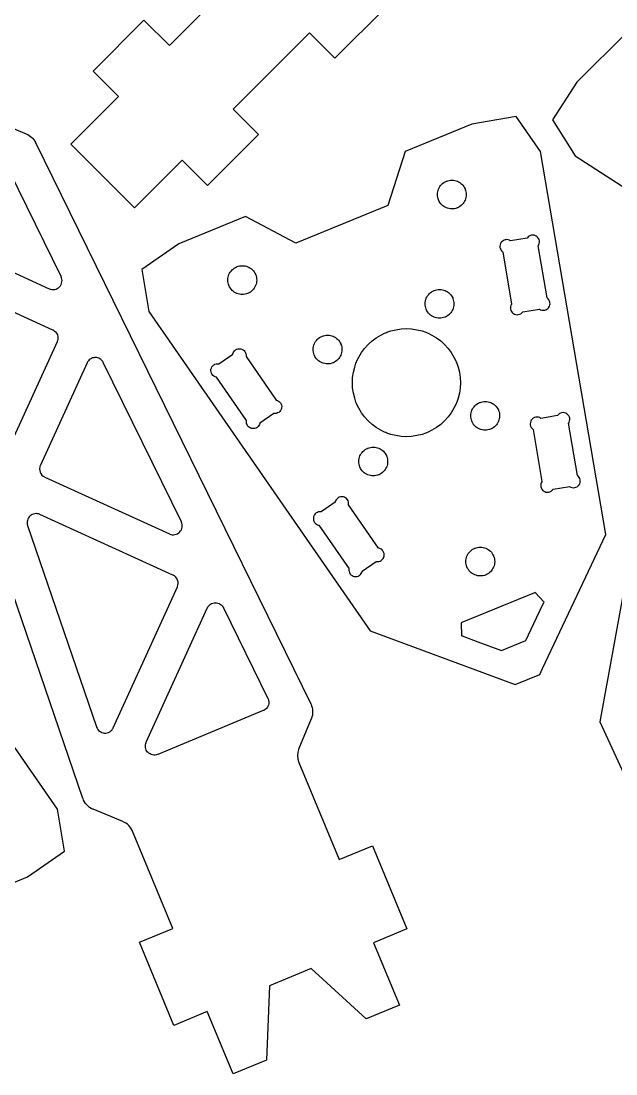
# Model space of a CAD drawing. Extents: x 0 to 997, y 0 to 569.
# Drawn here: x 845.9 to 912, y 0 to 117 of the extents above; entities that cross this region are included whole.
import ezdxf

# ---------------------------------------------------------------- set-up
doc = ezdxf.new("R2010")
doc.units = 0
doc.layers.get('0').update_dxf_attribs({"linetype": 'CONTINUOUS'})

msp = doc.modelspace()

# ---------------------------------------------------------------- linework, layer by layer
at = {"color": 0}
for points in [[(926.956, 129.288), (927.474, 122.99), (919.615, 115.216), (913.324, 115.799), (907.646, 110.181), (904.938, 105.978), (907.458, 101.974), (943.738, 78.5917), (960.157, 79.2218), (960.906, 79.2506), (963.001, 81.3249), (963.038, 82.0729), (963.842, 98.4839), (940.843, 135.008), (936.865, 137.571), (932.633, 134.907), (926.956, 129.288)], [(888.575, 102.488), (886.643, 96.4707), (876.408, 92.2946), (870.818, 95.2421), (863.424, 92.2242), (859.313, 89.3779), (860.11, 84.7132), (884.679, 49.2274), (900.089, 43.5265), (900.792, 43.2667), (903.522, 44.3808), (903.842, 45.0579), (910.864, 59.9124), (903.593, 102.457), (900.9, 106.348), (895.971, 105.506), (888.575, 102.488)], [(892.278, 97.0771), (892.262, 97.115), (892.224, 97.2315), (892.185, 97.3875), (892.162, 97.5443), (892.156, 97.7007), (892.164, 97.8557), (892.188, 98.0082), (892.226, 98.1572), (892.278, 98.3018), (892.343, 98.4407), (892.422, 98.5729), (892.512, 98.6974), (892.617, 98.8132), (892.732, 98.9192), (892.858, 99.0143), (892.996, 99.0975), (893.106, 99.1521), (893.144, 99.1676), (893.182, 99.1833), (893.299, 99.2228), (893.454, 99.2611), (893.611, 99.2833), (893.767, 99.2899), (893.922, 99.2811), (894.075, 99.2576), (894.224, 99.2196), (894.368, 99.1676), (894.507, 99.1022), (894.639, 99.0238), (894.764, 98.9325), (894.879, 98.829), (894.986, 98.7138), (895.081, 98.5872), (895.164, 98.4497), (895.218, 98.3396), (895.235, 98.3018), (895.25, 98.264), (895.289, 98.1475), (895.328, 97.9914), (895.35, 97.8347), (895.357, 97.6783), (895.347, 97.5233), (895.324, 97.3707), (895.286, 97.2217), (895.235, 97.0772), (895.169, 96.9383), (895.09, 96.8061), (894.999, 96.6815), (894.896, 96.5658), (894.781, 96.4599), (894.654, 96.3647), (894.517, 96.2815), (894.406, 96.2269), (894.368, 96.2113), (894.331, 96.1957), (894.214, 96.1563), (894.058, 96.1179), (893.901, 96.0957), (893.744, 96.0892), (893.59, 96.0979), (893.438, 96.1214), (893.289, 96.1593), (893.144, 96.2113), (893.006, 96.2768), (892.872, 96.3553), (892.749, 96.4465), (892.632, 96.5499), (892.526, 96.6651), (892.432, 96.7917), (892.349, 96.9292), (892.293, 97.0394), (892.278, 97.0771)], [(900.4, 85.5244), (900.379, 85.4936), (900.325, 85.3924), (900.279, 85.2522), (900.262, 85.1082), (900.274, 84.9647), (900.311, 84.8258), (900.375, 84.6958), (900.464, 84.5787), (900.549, 84.5008), (900.579, 84.4789), (900.61, 84.4571), (900.711, 84.404), (900.851, 84.3583), (900.996, 84.3412), (901.139, 84.3518), (901.278, 84.3894), (901.408, 84.4535), (901.525, 84.5432), (901.603, 84.6268), (901.625, 84.6576), (903.476, 84.9742), (903.507, 84.9529), (903.604, 84.9011), (903.743, 84.8549), (903.889, 84.8365), (904, 84.8408), (904.036, 84.8469), (904.072, 84.8532), (904.179, 84.8861), (904.31, 84.9515), (904.425, 85.0413), (904.5, 85.1228), (904.522, 85.1528), (904.543, 85.1828), (904.594, 85.2813), (904.642, 85.42), (904.66, 85.5653), (904.656, 85.6764), (904.649, 85.7125), (904.643, 85.7488), (904.61, 85.855), (904.544, 85.9858), (904.454, 86.1015), (904.374, 86.1771), (904.343, 86.1983), (903.353, 91.9931), (903.375, 92.0239), (903.428, 92.1251), (903.474, 92.2653), (903.49, 92.4092), (903.481, 92.5528), (903.443, 92.6917), (903.378, 92.8217), (903.289, 92.9387), (903.206, 93.0167), (903.174, 93.0385), (903.143, 93.0603), (903.042, 93.1133), (902.901, 93.1592), (902.758, 93.1762), (902.614, 93.1657), (902.475, 93.1281), (902.346, 93.064), (902.229, 92.9744), (902.15, 92.8907), (902.129, 92.8599), (900.276, 92.5433), (900.247, 92.5646), (900.149, 92.6164), (900.01, 92.6626), (899.864, 92.681), (899.753, 92.6767), (899.717, 92.6706), (899.681, 92.6643), (899.575, 92.6314), (899.444, 92.566), (899.328, 92.4763), (899.253, 92.3946), (899.232, 92.3646), (899.21, 92.3347), (899.158, 92.2362), (899.113, 92.0975), (899.094, 91.9522), (899.099, 91.8411), (899.104, 91.8049), (899.11, 91.7688), (899.143, 91.6625), (899.208, 91.5317), (899.299, 91.416), (899.381, 91.3404), (899.41, 91.3192), (900.4, 85.5244)], [(868.996, 87.576), (868.981, 87.6139), (868.942, 87.7304), (868.903, 87.8864), (868.881, 88.0432), (868.874, 88.1996), (868.883, 88.3546), (868.907, 88.5071), (868.944, 88.6561), (868.996, 88.8006), (869.061, 88.9394), (869.14, 89.0717), (869.232, 89.1962), (869.335, 89.3119), (869.45, 89.4181), (869.576, 89.5131), (869.714, 89.5963), (869.825, 89.6508), (869.863, 89.6665), (869.9, 89.6822), (870.017, 89.7215), (870.172, 89.7599), (870.329, 89.7822), (870.486, 89.7888), (870.64, 89.78), (870.793, 89.7564), (870.942, 89.7185), (871.086, 89.6665), (871.225, 89.6011), (871.358, 89.5225), (871.482, 89.4312), (871.599, 89.3279), (871.704, 89.2126), (871.799, 89.0861), (871.882, 88.9486), (871.938, 88.8385), (871.953, 88.8006), (871.968, 88.7629), (872.008, 88.6464), (872.046, 88.4903), (872.068, 88.3336), (872.075, 88.1771), (872.067, 88.0221), (872.043, 87.8696), (872.004, 87.7206), (871.953, 87.576), (871.887, 87.4371), (871.808, 87.3049), (871.718, 87.1804), (871.614, 87.0646), (871.499, 86.9586), (871.372, 86.8636), (871.235, 86.7803), (871.125, 86.7257), (871.086, 86.7101), (871.049, 86.6944), (870.932, 86.6551), (870.776, 86.6168), (870.619, 86.5944), (870.464, 86.5879), (870.308, 86.5967), (870.156, 86.6203), (870.007, 86.6582), (869.863, 86.7101), (869.724, 86.7756), (869.592, 86.8542), (869.467, 86.9453), (869.351, 87.0487), (869.244, 87.164), (869.15, 87.2906), (869.067, 87.4281), (869.012, 87.5382), (868.996, 87.576)], [(890.908, 84.9365), (890.893, 84.9743), (890.854, 85.0908), (890.815, 85.2468), (890.793, 85.4036), (890.786, 85.56), (890.796, 85.715), (890.818, 85.8675), (890.857, 86.0167), (890.908, 86.1611), (890.974, 86.3), (891.053, 86.4322), (891.144, 86.5568), (891.247, 86.6725), (891.363, 86.7785), (891.489, 86.8735), (891.626, 86.9568), (891.736, 87.0114), (891.775, 87.0269), (891.813, 87.0426), (891.929, 87.0819), (892.085, 87.1203), (892.242, 87.1426), (892.399, 87.1492), (892.553, 87.1404), (892.706, 87.1168), (892.854, 87.0789), (892.999, 87.0269), (893.137, 86.9615), (893.271, 86.8829), (893.394, 86.7918), (893.511, 86.6883), (893.617, 86.5732), (893.711, 86.4465), (893.794, 86.309), (893.85, 86.1989), (893.865, 86.1611), (893.881, 86.1233), (893.919, 86.0068), (893.958, 85.8507), (893.981, 85.694), (893.988, 85.5376), (893.978, 85.3826), (893.956, 85.23), (893.917, 85.081), (893.865, 84.9365), (893.8, 84.7976), (893.721, 84.6654), (893.629, 84.5408), (893.526, 84.4251), (893.411, 84.3192), (893.285, 84.224), (893.147, 84.1408), (893.037, 84.0863), (892.999, 84.0706), (892.961, 84.0549), (892.844, 84.0156), (892.689, 83.9772), (892.532, 83.9549), (892.375, 83.9485), (892.221, 83.9571), (892.068, 83.9807), (891.919, 84.0186), (891.775, 84.0706), (891.636, 84.136), (891.503, 84.2146), (891.379, 84.3058), (891.262, 84.4092), (891.157, 84.5244), (891.063, 84.6511), (890.979, 84.7885), (890.924, 84.8988), (890.908, 84.9365)], [(950.624, 74.0329), (945.003, 71.1444), (934.813, 75.4282), (932.944, 81.4651), (925.581, 84.5607), (920.661, 85.4549), (917.926, 81.5928), (910.208, 39.1269), (917.074, 24.1994), (917.386, 23.5189), (920.106, 22.376), (920.81, 22.6285), (936.279, 28.1667), (961.222, 63.3915), (962.068, 68.0476), (957.988, 70.9371), (950.624, 74.0329)], [(878.469, 79.8606), (878.454, 79.8983), (878.414, 80.0149), (878.376, 80.171), (878.354, 80.3276), (878.347, 80.4842), (878.356, 80.6392), (878.379, 80.7917), (878.418, 80.9407), (878.469, 81.0851), (878.535, 81.224), (878.614, 81.3562), (878.704, 81.4808), (878.808, 81.5965), (878.924, 81.7026), (879.05, 81.7976), (879.188, 81.8808), (879.297, 81.9354), (879.335, 81.9511), (879.374, 81.9668), (879.489, 82.0061), (879.646, 82.0444), (879.803, 82.0667), (879.958, 82.0732), (880.114, 82.0644), (880.267, 82.041), (880.415, 82.0031), (880.56, 81.9511), (880.699, 81.8857), (880.831, 81.8071), (880.956, 81.7158), (881.071, 81.6125), (881.178, 81.4972), (881.272, 81.3707), (881.356, 81.2332), (881.41, 81.1231), (881.426, 81.0851), (881.442, 81.0474), (881.481, 80.9308), (881.519, 80.7749), (881.542, 80.6181), (881.547, 80.4617), (881.539, 80.3067), (881.515, 80.1542), (881.478, 80.0051), (881.426, 79.8606), (881.36, 79.7217), (881.282, 79.5894), (881.19, 79.465), (881.088, 79.3492), (880.972, 79.2432), (880.846, 79.1481), (880.708, 79.0649), (880.597, 79.0103), (880.56, 78.9946), (880.522, 78.979), (880.406, 78.9397), (880.25, 78.9013), (880.093, 78.879), (879.936, 78.8725), (879.782, 78.8813), (879.629, 78.9047), (879.479, 78.9428), (879.335, 78.9947), (879.196, 79.0601), (879.064, 79.1386), (878.939, 79.2299), (878.824, 79.3333), (878.718, 79.4486), (878.622, 79.5751), (878.539, 79.7126), (878.485, 79.8228), (878.469, 79.8606)], [(883.162, 74.495), (883.106, 74.6321), (882.963, 75.0542), (882.819, 75.6261), (882.733, 76.2065), (882.706, 76.7911), (882.733, 77.3758), (882.819, 77.9563), (882.963, 78.5282), (883.106, 78.9504), (883.162, 79.0874), (883.218, 79.2243), (883.415, 79.624), (883.719, 80.1293), (884.069, 80.6003), (884.463, 81.0339), (884.896, 81.4271), (885.367, 81.7769), (885.872, 82.0804), (886.272, 82.2778), (886.408, 82.3344), (886.546, 82.3912), (886.968, 82.5343), (887.54, 82.6771), (888.121, 82.7626), (888.706, 82.7911), (889.29, 82.7626), (889.871, 82.6771), (890.442, 82.5343), (890.864, 82.3912), (891.001, 82.3344), (891.137, 82.2778), (891.537, 82.0804), (892.043, 81.7769), (892.514, 81.4271), (892.947, 81.0339), (893.342, 80.6003), (893.69, 80.1293), (893.994, 79.624), (894.192, 79.2243), (894.249, 79.0874), (894.306, 78.9504), (894.449, 78.5282), (894.59, 77.9563), (894.676, 77.3758), (894.706, 76.7911), (894.676, 76.2065), (894.59, 75.6261), (894.449, 75.0542), (894.306, 74.6321), (894.249, 74.495), (894.192, 74.3582), (893.994, 73.9585), (893.69, 73.4532), (893.342, 72.9821), (892.947, 72.5486), (892.514, 72.1553), (892.043, 71.8054), (891.537, 71.5019), (891.137, 71.3046), (891.001, 71.2479), (890.864, 71.1913), (890.442, 71.0481), (889.871, 70.9054), (889.29, 70.8197), (888.706, 70.7911), (888.121, 70.8197), (887.54, 70.9054), (886.968, 71.0481), (886.546, 71.1913), (886.408, 71.2479), (886.272, 71.3046), (885.872, 71.5019), (885.367, 71.8054), (884.896, 72.1553), (884.463, 72.5486), (884.069, 72.9821), (883.719, 73.4532), (883.415, 73.9585), (883.218, 74.3582), (883.162, 74.495)], [(848.05, 67.6215), (848.029, 67.5757), (847.985, 67.4297), (847.96, 67.2347), (847.974, 67.0419), (848.024, 66.8567), (848.108, 66.6842), (848.224, 66.5297), (848.371, 66.399), (848.5, 66.3178), (848.546, 66.2969), (862.396, 59.9878), (862.432, 59.9717), (862.543, 59.9343), (862.694, 59.9047), (862.846, 59.8985), (862.996, 59.9151), (863.142, 59.9542), (863.281, 60.0151), (863.411, 60.0976), (863.501, 60.1729), (863.528, 60.2008), (863.556, 60.2288), (863.628, 60.3211), (863.707, 60.4531), (863.764, 60.5938), (863.799, 60.7408), (863.811, 60.8915), (863.8, 61.0431), (863.767, 61.1928), (863.726, 61.3032), (863.708, 61.3381), (855.039, 79.02), (855.022, 79.0521), (854.967, 79.1439), (854.878, 79.2547), (854.776, 79.3511), (854.664, 79.4321), (854.54, 79.4965), (854.408, 79.5433), (854.269, 79.5714), (854.162, 79.5801), (854.126, 79.5796), (854.09, 79.5792), (853.983, 79.5674), (853.846, 79.5353), (853.715, 79.4849), (853.593, 79.4168), (853.482, 79.3326), (853.383, 79.2333), (853.299, 79.1203), (853.246, 79.0268), (853.231, 78.9943), (848.05, 67.6215)], [(874.238, 74.8485), (874.275, 74.8418), (874.383, 74.8065), (874.514, 74.7383), (874.626, 74.6476), (874.719, 74.5376), (874.79, 74.4119), (874.835, 74.2743), (874.853, 74.1279), (874.847, 74.0138), (874.842, 73.9765), (874.835, 73.9393), (874.799, 73.8306), (874.731, 73.6999), (874.64, 73.5868), (874.531, 73.494), (874.404, 73.4237), (874.267, 73.3785), (874.121, 73.3607), (874.006, 73.366), (873.969, 73.3728), (872.425, 72.3033), (872.418, 72.2661), (872.382, 72.1574), (872.314, 72.0267), (872.224, 71.9136), (872.114, 71.8208), (871.988, 71.7506), (871.85, 71.7053), (871.704, 71.6875), (871.59, 71.6928), (871.553, 71.6994), (871.515, 71.7063), (871.407, 71.7415), (871.276, 71.8097), (871.162, 71.9006), (871.069, 72.0104), (871, 72.1361), (870.954, 72.2737), (870.936, 72.4201), (870.942, 72.5343), (870.949, 72.5715), (867.603, 77.4047), (867.567, 77.4114), (867.46, 77.4454), (867.331, 77.5122), (867.215, 77.6032), (867.14, 77.6856), (867.119, 77.7157), (867.099, 77.746), (867.049, 77.8449), (867.003, 77.9842), (866.986, 78.1296), (866.992, 78.2407), (866.999, 78.2768), (867.006, 78.3131), (867.039, 78.4189), (867.106, 78.549), (867.197, 78.6638), (867.279, 78.7383), (867.31, 78.7593), (867.339, 78.7803), (867.439, 78.8311), (867.578, 78.8757), (867.724, 78.8926), (867.835, 78.8872), (867.871, 78.8806), (869.415, 79.95), (869.422, 79.9872), (869.457, 80.096), (869.525, 80.2267), (869.617, 80.3397), (869.726, 80.4325), (869.851, 80.5028), (869.989, 80.5481), (870.136, 80.5658), (870.25, 80.5606), (870.287, 80.5539), (870.324, 80.5471), (870.433, 80.5118), (870.564, 80.4436), (870.676, 80.3528), (870.769, 80.2429), (870.84, 80.1174), (870.885, 79.9796), (870.903, 79.8332), (870.897, 79.719), (870.89, 79.6818), (874.238, 74.8485)], [(895.985, 72.4972), (895.969, 72.535), (895.929, 72.6515), (895.892, 72.8075), (895.869, 72.9643), (895.863, 73.1207), (895.871, 73.2757), (895.894, 73.4283), (895.932, 73.5774), (895.985, 73.7218), (896.05, 73.8607), (896.129, 73.9929), (896.219, 74.1175), (896.324, 74.2332), (896.439, 74.3392), (896.565, 74.4343), (896.703, 74.5175), (896.813, 74.5721), (896.85, 74.5876), (896.887, 74.6033), (897.004, 74.6426), (897.161, 74.6811), (897.318, 74.7033), (897.474, 74.7099), (897.629, 74.7011), (897.782, 74.6776), (897.931, 74.6396), (898.075, 74.5876), (898.214, 74.5222), (898.346, 74.4438), (898.471, 74.3525), (898.586, 74.249), (898.693, 74.1339), (898.787, 74.0072), (898.871, 73.8699), (898.925, 73.7596), (898.94, 73.7218), (898.957, 73.684), (898.996, 73.5675), (899.035, 73.4115), (899.057, 73.2547), (899.063, 73.0983), (899.054, 72.9433), (899.031, 72.7907), (898.993, 72.6417), (898.94, 72.4972), (898.875, 72.3583), (898.797, 72.2261), (898.706, 72.1015), (898.603, 71.9858), (898.488, 71.8799), (898.36, 71.7847), (898.224, 71.7015), (898.113, 71.6469), (898.075, 71.6313), (898.037, 71.6157), (897.921, 71.5764), (897.765, 71.5379), (897.608, 71.5157), (897.451, 71.5092), (897.296, 71.5179), (897.144, 71.5414), (896.994, 71.5793), (896.85, 71.6313), (896.711, 71.6968), (896.579, 71.7753), (896.454, 71.8665), (896.339, 71.97), (896.233, 72.0851), (896.137, 72.2118), (896.054, 72.3492), (896, 72.4594), (895.985, 72.4972)], [(906.722, 72.2787), (906.744, 72.3096), (906.797, 72.411), (906.843, 72.5511), (906.86, 72.695), (906.849, 72.8386), (906.811, 72.9775), (906.747, 73.1075), (906.658, 73.2244), (906.574, 73.3025), (906.543, 73.3243), (906.512, 73.3461), (906.411, 73.3992), (906.271, 73.4449), (906.128, 73.4621), (905.983, 73.4515), (905.844, 73.4139), (905.715, 73.3499), (905.597, 73.2601), (905.519, 73.1765), (905.497, 73.1456), (903.646, 72.8292), (903.615, 72.851), (903.514, 72.904), (903.374, 72.9497), (903.229, 72.9669), (903.086, 72.9564), (902.947, 72.9186), (902.817, 72.8547), (902.7, 72.765), (902.622, 72.6812), (902.6, 72.6504), (902.579, 72.6196), (902.525, 72.5183), (902.481, 72.3782), (902.463, 72.2342), (902.474, 72.0907), (902.511, 71.9518), (902.575, 71.8218), (902.665, 71.7047), (902.749, 71.6268), (902.779, 71.6049), (903.769, 65.8103), (903.749, 65.7803), (903.696, 65.6819), (903.65, 65.5431), (903.632, 65.3979), (903.636, 65.2867), (903.642, 65.2506), (903.649, 65.2143), (903.682, 65.1081), (903.747, 64.9772), (903.836, 64.8617), (903.918, 64.786), (903.949, 64.7647), (903.978, 64.7436), (904.076, 64.6917), (904.215, 64.6456), (904.361, 64.6272), (904.472, 64.6314), (904.508, 64.6376), (904.544, 64.6438), (904.65, 64.6767), (904.782, 64.7422), (904.897, 64.8318), (904.972, 64.9135), (904.993, 64.9435), (906.846, 65.2599), (906.876, 65.2381), (906.978, 65.185), (907.118, 65.1393), (907.261, 65.1222), (907.406, 65.1328), (907.544, 65.1704), (907.674, 65.2344), (907.792, 65.324), (907.869, 65.4078), (907.892, 65.4386), (907.912, 65.4694), (907.965, 65.5708), (908.011, 65.711), (908.029, 65.8549), (908.018, 65.9983), (907.981, 66.1372), (907.917, 66.2674), (907.826, 66.3843), (907.743, 66.4624), (907.713, 66.4842), (906.722, 72.2787)], [(821.474, 11.6309), (823.406, 17.6478), (833.64, 21.8239), (839.231, 18.8764), (846.626, 21.8942), (850.736, 24.7406), (849.939, 29.4053), (825.369, 64.8911), (809.96, 70.5919), (809.257, 70.8518), (806.526, 69.7376), (806.207, 69.0606), (799.185, 54.2061), (806.456, 11.6613), (809.149, 7.7706), (814.078, 8.6128), (821.474, 11.6309)], [(883.546, 67.4213), (883.529, 67.459), (883.49, 67.5757), (883.451, 67.7317), (883.429, 67.8883), (883.424, 68.0449), (883.432, 68.1999), (883.456, 68.3524), (883.493, 68.5014), (883.546, 68.6458), (883.611, 68.7847), (883.689, 68.9169), (883.781, 69.0415), (883.883, 69.1572), (883.999, 69.2633), (884.125, 69.3583), (884.262, 69.4415), (884.374, 69.4961), (884.411, 69.5118), (884.449, 69.5275), (884.565, 69.5668), (884.721, 69.6051), (884.878, 69.6275), (885.035, 69.6339), (885.19, 69.6253), (885.342, 69.6017), (885.492, 69.5637), (885.636, 69.5118), (885.775, 69.4464), (885.907, 69.3678), (886.032, 69.2767), (886.147, 69.1732), (886.253, 69.0579), (886.349, 68.9314), (886.432, 68.7939), (886.486, 68.6838), (886.501, 68.6458), (886.517, 68.6082), (886.557, 68.4915), (886.594, 68.3356), (886.617, 68.1789), (886.624, 68.0224), (886.615, 67.8674), (886.592, 67.7149), (886.554, 67.5658), (886.501, 67.4214), (886.436, 67.2825), (886.357, 67.1503), (886.267, 67.0257), (886.162, 66.91), (886.047, 66.8039), (885.921, 66.7089), (885.783, 66.6257), (885.674, 66.5711), (885.636, 66.5554), (885.599, 66.5397), (885.482, 66.5004), (885.325, 66.4621), (885.168, 66.4397), (885.012, 66.4333), (884.857, 66.4419), (884.704, 66.4656), (884.556, 66.5035), (884.411, 66.5554), (884.272, 66.6208), (884.14, 66.6994), (884.015, 66.7906), (883.9, 66.894), (883.793, 67.0093), (883.699, 67.1358), (883.615, 67.2733), (883.561, 67.3835), (883.546, 67.4213)], [(882.333, 56.1282), (882.328, 56.0921), (882.322, 55.981), (882.339, 55.8357), (882.383, 55.6964), (882.435, 55.5974), (882.456, 55.5672), (882.476, 55.5369), (882.55, 55.4546), (882.665, 55.3637), (882.796, 55.2968), (882.901, 55.2628), (882.938, 55.2562), (882.974, 55.2496), (883.085, 55.2443), (883.231, 55.2611), (883.369, 55.3058), (883.468, 55.3567), (883.499, 55.3775), (883.529, 55.3985), (883.611, 55.4732), (883.701, 55.5878), (883.769, 55.7181), (883.803, 55.8239), (883.81, 55.86), (885.354, 56.9294), (885.392, 56.9226), (885.506, 56.9174), (885.651, 56.9353), (885.789, 56.9804), (885.915, 57.0507), (886.025, 57.1436), (886.115, 57.2565), (886.185, 57.3872), (886.219, 57.496), (886.226, 57.5332), (886.233, 57.5704), (886.238, 57.6847), (886.221, 57.831), (886.175, 57.9688), (886.106, 58.0943), (886.012, 58.2043), (885.899, 58.2951), (885.768, 58.3633), (885.66, 58.3986), (885.622, 58.4053), (882.276, 63.2385), (882.282, 63.2747), (882.287, 63.3857), (882.271, 63.5311), (882.226, 63.6704), (882.175, 63.7693), (882.154, 63.7996), (882.133, 63.8297), (882.058, 63.9122), (881.944, 64.0031), (881.814, 64.07), (881.708, 64.104), (881.672, 64.1106), (881.635, 64.1174), (881.521, 64.1226), (881.375, 64.1047), (881.236, 64.0596), (881.111, 63.9893), (881.001, 63.8964), (880.91, 63.7835), (880.842, 63.6528), (880.807, 63.5439), (880.8, 63.5067), (879.256, 62.4372), (879.218, 62.444), (879.104, 62.4494), (878.958, 62.4315), (878.819, 62.3863), (878.694, 62.316), (878.585, 62.2232), (878.493, 62.1103), (878.425, 61.9794), (878.39, 61.8707), (878.383, 61.8335), (878.376, 61.7964), (878.371, 61.6821), (878.389, 61.5357), (878.435, 61.3981), (878.504, 61.2725), (878.597, 61.1625), (878.711, 61.0717), (878.842, 61.0035), (878.95, 60.9682), (878.988, 60.9615), (882.333, 56.1282)], [(854.279, 38.5437), (854.292, 38.5081), (854.339, 38.4043), (854.418, 38.2775), (854.514, 38.1651), (854.625, 38.0683), (854.749, 37.9889), (854.883, 37.9281), (855.026, 37.8874), (855.139, 37.8704), (855.176, 37.8686), (855.215, 37.8667), (855.329, 37.8726), (855.475, 37.899), (855.615, 37.9464), (855.746, 38.0133), (855.865, 38.0989), (855.972, 38.2014), (856.063, 38.3199), (856.121, 38.4185), (856.136, 38.4528), (863.262, 54.0989), (863.283, 54.1447), (863.328, 54.2907), (863.353, 54.4857), (863.339, 54.6785), (863.289, 54.8637), (863.206, 55.0363), (863.089, 55.1906), (862.942, 55.3214), (862.814, 55.4026), (862.768, 55.4235), (847.988, 62.1554), (847.954, 62.1707), (847.849, 62.2067), (847.707, 62.2367), (847.563, 62.2454), (847.419, 62.2335), (847.279, 62.2014), (847.146, 62.1492), (847.018, 62.0774), (846.929, 62.0111), (846.901, 61.9862), (846.875, 61.9615), (846.8, 61.879), (846.717, 61.76), (846.651, 61.6313), (846.606, 61.4951), (846.579, 61.3539), (846.574, 61.2099), (846.59, 61.065), (846.615, 60.9568), (846.628, 60.9218), (854.279, 38.5437)], [(895.436, 56.3076), (895.421, 56.3456), (895.381, 56.4621), (895.343, 56.6181), (895.321, 56.7749), (895.314, 56.9312), (895.322, 57.0862), (895.346, 57.2387), (895.383, 57.3878), (895.436, 57.5322), (895.501, 57.6711), (895.579, 57.8033), (895.671, 57.9279), (895.775, 58.0436), (895.89, 58.1497), (896.017, 58.2447), (896.154, 58.3279), (896.264, 58.3825), (896.301, 58.3982), (896.339, 58.4139), (896.456, 58.4532), (896.613, 58.4915), (896.769, 58.5139), (896.925, 58.5203), (897.081, 58.5117), (897.233, 58.4881), (897.382, 58.4501), (897.526, 58.3982), (897.665, 58.3328), (897.797, 58.2542), (897.922, 58.1629), (898.037, 58.0596), (898.143, 57.9443), (898.239, 57.8178), (898.322, 57.6803), (898.376, 57.5701), (898.392, 57.5322), (898.408, 57.4946), (898.447, 57.3779), (898.486, 57.2219), (898.508, 57.0653), (898.514, 56.9088), (898.506, 56.7538), (898.482, 56.6013), (898.444, 56.4522), (898.392, 56.3076), (898.326, 56.1687), (898.249, 56.0365), (898.157, 55.9121), (898.054, 55.7963), (897.939, 55.6903), (897.811, 55.5953), (897.674, 55.5119), (897.564, 55.4574), (897.526, 55.4417), (897.489, 55.4261), (897.372, 55.3868), (897.215, 55.3485), (897.06, 55.3261), (896.903, 55.3196), (896.747, 55.3283), (896.596, 55.3519), (896.446, 55.3899), (896.301, 55.4418), (896.162, 55.5072), (896.031, 55.5858), (895.906, 55.6769), (895.79, 55.7804), (895.685, 55.8957), (895.589, 56.0222), (895.506, 56.1597), (895.451, 56.2699), (895.436, 56.3076)], [(903.003, 53.4644), (902.95, 53.4429), (894.86, 50.1415), (894.807, 50.12), (894.831, 48.6704), (894.885, 48.6506), (896.629, 48.0051), (899.254, 47.034), (901.985, 48.1482), (903.175, 50.6657), (903.976, 52.3603), (904, 52.4119), (903.003, 53.4644)], [(873.328, 41.7217), (873.35, 41.6758), (873.399, 41.5293), (873.429, 41.3287), (873.418, 41.1263), (873.383, 40.9757), (873.365, 40.9281), (873.347, 40.8804), (873.274, 40.7449), (873.149, 40.5856), (872.993, 40.4549), (872.86, 40.3769), (872.813, 40.3575), (861.089, 35.5015), (861.054, 35.4871), (860.944, 35.4542), (860.797, 35.4294), (860.649, 35.4271), (860.503, 35.4464), (860.361, 35.4868), (860.226, 35.5481), (860.101, 35.6296), (860.014, 35.7033), (859.988, 35.7307), (859.961, 35.7579), (859.89, 35.8478), (859.814, 35.9761), (859.757, 36.1129), (859.721, 36.256), (859.707, 36.4026), (859.714, 36.5504), (859.744, 36.6971), (859.781, 36.8054), (859.797, 36.8399), (866.589, 51.7517), (866.604, 51.7842), (866.658, 51.8776), (866.742, 51.9908), (866.842, 52.0901), (866.953, 52.1743), (867.074, 52.2422), (867.204, 52.2928), (867.342, 52.3249), (867.449, 52.3365), (867.485, 52.3371), (867.521, 52.3376), (867.628, 52.3289), (867.767, 52.3008), (867.899, 52.254), (868.022, 52.1896), (868.136, 52.1086), (868.238, 52.0122), (868.325, 51.9014), (868.381, 51.8096), (868.397, 51.7775), (873.328, 41.7217)]]:
    msp.add_lwpolyline(points, close=True, dxfattribs=at)
for points in [[(886.424, 118.485), (880.767, 112.828), (877.938, 115.656), (869.453, 107.171), (872.282, 104.343), (866.625, 98.6857), (863.796, 101.514), (858.493, 96.2108), (851.422, 103.282), (856.725, 108.585), (853.896, 111.414), (859.553, 117.07), (862.382, 114.242), (870.867, 122.727)], [(842.365, 106.126), (846.482, 104.421), (846.524, 104.404), (846.646, 104.344), (846.801, 104.253), (846.949, 104.149), (847.085, 104.032), (847.21, 103.903), (847.324, 103.763), (847.425, 103.614), (847.492, 103.495), (847.512, 103.454), (878.089, 41.0967), (878.113, 41.0486), (878.174, 40.8996), (878.235, 40.6965), (878.275, 40.4892), (878.293, 40.2793), (878.289, 40.0687), (878.261, 39.8593), (878.213, 39.6526), (878.162, 39.5001), (878.142, 39.4507), (876.768, 36.1357), (876.768, 36.1357), (876.731, 36.0451), (876.654, 35.7586), (876.617, 35.3703), (876.654, 34.9819), (876.731, 34.6954), (876.768, 34.6049), (881.235, 23.8217), (884.931, 25.3525), (888.757, 16.1136), (885.061, 14.5829), (887.932, 7.6538), (884.236, 6.1231), (878.135, 11.7138), (873.511, 9.7983), (873.15, 1.5309), (869.454, 0.0002), (866.585, 6.9292), (862.889, 5.3985), (859.061, 14.6374), (862.757, 16.1681), (858.29, 26.9513), (858.272, 26.9969), (858.206, 27.1301), (858.106, 27.2986), (857.989, 27.4556), (857.857, 27.6001), (857.713, 27.7311), (857.556, 27.8478), (857.387, 27.9489), (857.254, 28.0147), (857.208, 28.0336), (853.893, 29.4068), (853.844, 29.4272), (853.7, 29.4992), (853.519, 29.6107), (853.353, 29.74), (853.2, 29.8857), (853.064, 30.0467), (852.946, 30.2215), (852.846, 30.4087), (852.783, 30.5568), (852.767, 30.6074), (830.294, 96.3225)], [(839.976, 91.3582), (849.037, 87.2303), (849.074, 87.2142), (849.185, 87.1768), (849.335, 87.1472), (849.488, 87.141), (849.637, 87.1576), (849.783, 87.1967), (849.922, 87.2576), (850.053, 87.3401), (850.142, 87.4154), (850.169, 87.4433), (850.197, 87.4713), (850.269, 87.5636), (850.349, 87.6956), (850.406, 87.8363), (850.44, 87.9833), (850.453, 88.134), (850.442, 88.2856), (850.408, 88.4353), (850.368, 88.5457), (850.35, 88.5806), (844.653, 100.2)], [(839.418, 87.2167), (849.408, 82.666), (849.454, 82.6451), (849.583, 82.564), (849.731, 82.4331), (849.847, 82.2787), (849.931, 82.1062), (849.981, 81.921), (849.994, 81.7282), (849.969, 81.5332), (849.925, 81.3872), (849.904, 81.3414), (845.086, 70.765)]]:
    msp.add_lwpolyline(points, dxfattribs=at)

doc.saveas('drawing.dxf')
